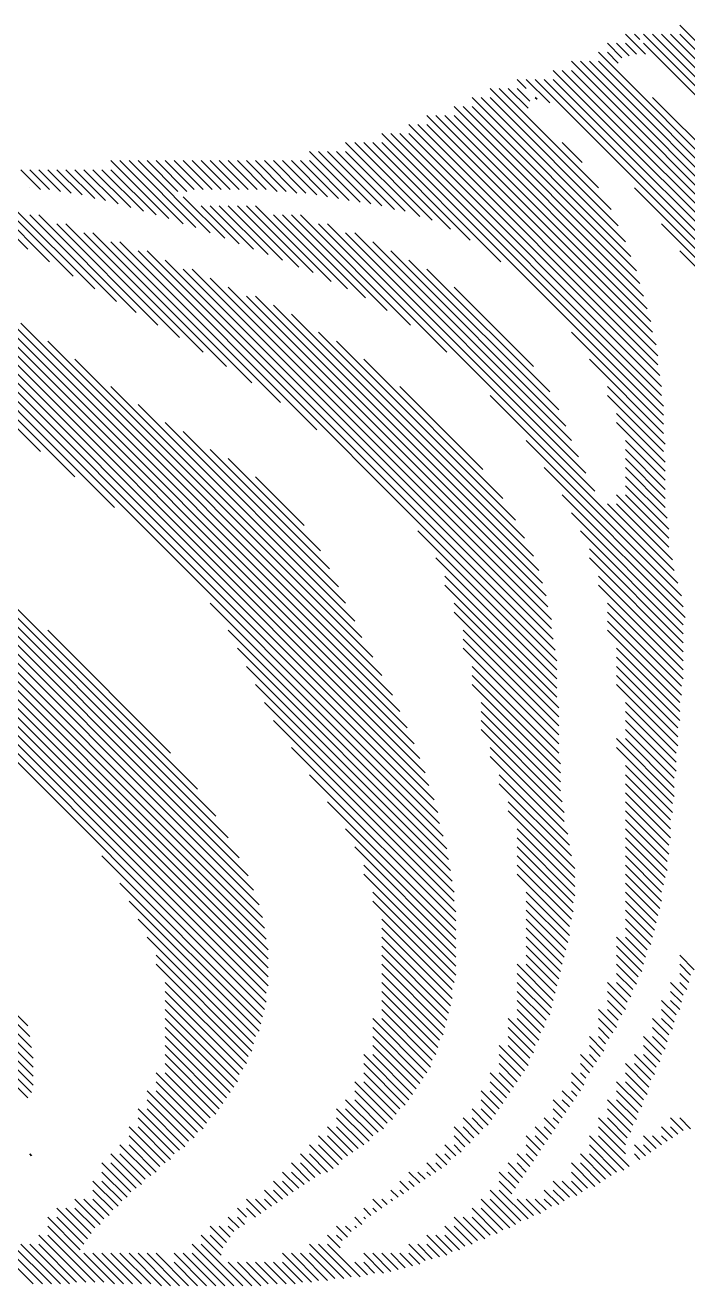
# Model space of a CAD drawing. Header units: inches. Extents: x 855 to 2282, y 843 to 2081.
# Drawn here: x 1371.8 to 1630.7, y 1323.8 to 1816.3 of the extents above; entities that cross this region are included whole.
import ezdxf

# ---------------------------------------------------------------- set-up
doc = ezdxf.new("R2010")
doc.units = ezdxf.units.IN
doc.header["$MEASUREMENT"] = 0
doc.layers.add('Layer 1', color=7, linetype='Continuous')

# ---------------------------------------------------------------- blocks, each defined once
blk = doc.blocks.new('block 4')
at = {"layer": 'Layer 1', "color": 7, "lineweight": 35}
for points in [[(1606.37, 1812.75), (1614.13, 1804.99)], [(1609.9, 1812.75), (1612.02, 1810.63)], [(1613.43, 1812.75), (1719.26, 1706.92)], [(1616.96, 1812.75), (1718.56, 1711.15)], [(1620.48, 1812.75), (1717.85, 1715.38)], [(1624.01, 1812.75), (1716.44, 1720.32)], [(1627.54, 1816.28), (1710.8, 1733.02)], [(1627.54, 1812.75), (1713.62, 1726.67)], [(1599.32, 1809.22), (1604.96, 1803.58)], [(1602.85, 1809.22), (1607.78, 1804.28)], [(1606.37, 1809.22), (1610.61, 1804.99)], [(1613.43, 1809.22), (1719.97, 1702.68)], [(1595.79, 1805.69), (1648.71, 1752.78)], [(1599.32, 1805.69), (1603.55, 1801.46)], [(1578.15, 1798.64), (1663.52, 1713.27)], [(1581.68, 1798.64), (1662.11, 1718.2)], [(1585.21, 1802.17), (1659.29, 1728.08)], [(1585.21, 1798.64), (1660.7, 1723.14)], [(1588.73, 1802.17), (1657.88, 1733.02)], [(1592.26, 1802.17), (1655.76, 1738.67)], [(1595.79, 1802.17), (1652.94, 1745.02)], [(1564.04, 1795.11), (1567.57, 1791.58)], [(1567.57, 1795.11), (1576.74, 1785.94)], [(1571.1, 1795.11), (1667.05, 1699.15)], [(1574.62, 1795.11), (1665.64, 1704.09)], [(1578.15, 1795.11), (1664.93, 1708.33)], [(1546.4, 1788.05), (1608.49, 1725.97)], [(1549.93, 1788.05), (1606.37, 1731.61)], [(1553.46, 1791.58), (1600.73, 1744.31)], [(1553.46, 1788.05), (1603.55, 1737.96)], [(1556.98, 1791.58), (1595.79, 1752.78)], [(1560.51, 1791.58), (1568.27, 1783.82)], [(1564.04, 1791.58), (1568.98, 1786.64)], [(1571.1, 1788.05), (1571.8, 1787.35)], [(1616.96, 1788.05), (1641.65, 1763.36)], [(1539.35, 1784.53), (1613.43, 1710.44)], [(1542.87, 1784.53), (1612.02, 1715.38)], [(1546.4, 1784.53), (1610.61, 1720.32)], [(1528.76, 1781), (1618.37, 1691.39)], [(1532.29, 1781), (1616.96, 1696.33)], [(1535.82, 1781), (1616.25, 1700.57)], [(1539.35, 1781), (1614.84, 1705.5)], [(1250.07, 1777.47), (1377.77, 1649.77)], [(1253.6, 1777.47), (1391.18, 1639.89)], [(1257.12, 1777.47), (1406.7, 1627.89)], [(1260.65, 1777.47), (1533.7, 1504.42)], [(1267.71, 1773.94), (1533, 1508.65)], [(1271.23, 1773.94), (1531.58, 1513.59)], [(1511.12, 1773.94), (1621.19, 1663.88)], [(1514.65, 1773.94), (1621.19, 1667.4)], [(1518.18, 1773.94), (1620.48, 1671.64)], [(1521.71, 1777.47), (1619.78, 1679.4)], [(1521.71, 1773.94), (1620.48, 1675.17)], [(1525.23, 1777.47), (1619.07, 1683.63)], [(1528.76, 1777.47), (1619.07, 1687.16)], [(1497.01, 1770.42), (1525.94, 1741.49)], [(1500.54, 1770.42), (1530.88, 1740.08)], [(1504.07, 1770.42), (1537.93, 1736.55)], [(1507.6, 1770.42), (1545.7, 1732.32)], [(1511.12, 1770.42), (1557.69, 1723.85)], [(1581.68, 1770.42), (1589.44, 1762.65)], [(1285.35, 1763.36), (1529.47, 1519.24)], [(1338.26, 1763.36), (1372.83, 1728.79)], [(1341.79, 1763.36), (1381.3, 1723.85)], [(1405.29, 1763.36), (1427.87, 1740.78)], [(1408.82, 1763.36), (1433.51, 1738.67)], [(1412.35, 1763.36), (1438.45, 1737.25)], [(1415.87, 1763.36), (1444.1, 1735.14)], [(1419.4, 1763.36), (1431.4, 1751.37)], [(1422.93, 1763.36), (1434.92, 1751.37)], [(1426.46, 1763.36), (1437.75, 1752.07)], [(1429.98, 1763.36), (1441.27, 1752.07)], [(1433.51, 1763.36), (1444.8, 1752.07)], [(1437.04, 1763.36), (1448.33, 1752.07)], [(1440.57, 1763.36), (1451.86, 1752.07)], [(1444.1, 1763.36), (1455.38, 1752.07)], [(1447.62, 1763.36), (1458.91, 1752.07)], [(1451.15, 1763.36), (1462.44, 1752.07)], [(1454.68, 1763.36), (1465.97, 1752.07)], [(1458.21, 1763.36), (1470.2, 1751.37)], [(1461.73, 1763.36), (1473.73, 1751.37)], [(1465.26, 1763.36), (1477.96, 1750.66)], [(1468.79, 1763.36), (1481.49, 1750.66)], [(1472.32, 1763.36), (1485.72, 1749.95)], [(1475.85, 1763.36), (1489.96, 1749.25)], [(1479.37, 1763.36), (1494.19, 1748.54)], [(1482.9, 1766.89), (1502.66, 1747.13)], [(1482.9, 1763.36), (1498.42, 1747.84)], [(1486.43, 1766.89), (1506.89, 1746.43)], [(1489.96, 1766.89), (1511.12, 1745.72)], [(1493.48, 1766.89), (1516.06, 1744.31)], [(1497.01, 1766.89), (1520.3, 1743.6)], [(1370.01, 1759.83), (1377.77, 1752.07)], [(1373.54, 1759.83), (1381.3, 1752.07)], [(1377.07, 1759.83), (1385.53, 1751.37)], [(1380.6, 1759.83), (1389.77, 1750.66)], [(1384.12, 1759.83), (1394, 1749.95)], [(1387.65, 1759.83), (1398.94, 1748.54)], [(1391.18, 1759.83), (1403.17, 1747.84)], [(1394.71, 1759.83), (1408.11, 1746.43)], [(1398.23, 1759.83), (1413.05, 1745.02)], [(1401.76, 1759.83), (1417.99, 1743.6)], [(1405.29, 1759.83), (1422.93, 1742.19)], [(1302.98, 1749.25), (1528.06, 1524.18)], [(1359.43, 1749.25), (1390.47, 1718.2)], [(1373.54, 1752.78), (1373.54, 1752.78)], [(1433.51, 1749.25), (1449.74, 1733.02)], [(1609.9, 1752.78), (1667.76, 1694.92)], [(1366.48, 1745.72), (1398.94, 1713.27)], [(1440.57, 1745.72), (1455.38, 1730.9)], [(1444.1, 1745.72), (1461.03, 1728.79)], [(1447.62, 1745.72), (1466.67, 1726.67)], [(1451.15, 1745.72), (1472.32, 1724.55)], [(1454.68, 1745.72), (1478.67, 1721.73)], [(1458.21, 1745.72), (1484.31, 1719.62)], [(1461.73, 1745.72), (1491.37, 1716.09)], [(1161.87, 1738.67), (1465.97, 1434.57)], [(1165.4, 1738.67), (1465.97, 1438.1)], [(1168.93, 1738.67), (1466.67, 1440.92)], [(1172.46, 1738.67), (1466.67, 1444.45)], [(1175.98, 1738.67), (1466.67, 1447.98)], [(1179.51, 1738.67), (1466.67, 1451.5)], [(1183.04, 1738.67), (1466.67, 1455.03)], [(1186.57, 1738.67), (1465.97, 1459.27)], [(1190.1, 1738.67), (1465.26, 1463.5)], [(1193.62, 1738.67), (1464.56, 1467.73)], [(1197.15, 1738.67), (1463.15, 1472.67)], [(1200.68, 1738.67), (1461.03, 1478.32)], [(1373.54, 1742.19), (1407.41, 1708.33)], [(1377.07, 1742.19), (1415.17, 1704.09)], [(1384.12, 1738.67), (1423.63, 1699.15)], [(1387.65, 1738.67), (1432.1, 1694.22)], [(1468.79, 1742.19), (1497.72, 1713.27)], [(1472.32, 1742.19), (1504.77, 1709.74)], [(1475.85, 1742.19), (1513.24, 1704.8)], [(1479.37, 1742.19), (1522.41, 1699.15)], [(1486.43, 1738.67), (1536.52, 1688.57)], [(1489.96, 1738.67), (1594.38, 1634.24)], [(1620.48, 1738.67), (1668.46, 1690.69)], [(1207.73, 1735.14), (1458.91, 1483.96)], [(1211.26, 1735.14), (1455.38, 1491.02)], [(1214.79, 1735.14), (1451.15, 1498.78)], [(1320.62, 1735.14), (1525.94, 1529.82)], [(1394.71, 1735.14), (1441.27, 1688.57)], [(1398.23, 1735.14), (1450.45, 1682.93)], [(1497.01, 1735.14), (1590.85, 1641.3)], [(1500.54, 1735.14), (1588.03, 1647.65)], [(1405.29, 1731.61), (1460.32, 1676.58)], [(1408.82, 1731.61), (1471.61, 1668.82)], [(1507.6, 1731.61), (1585.21, 1654)], [(1334.73, 1724.55), (1523.82, 1535.47)], [(1415.87, 1728.08), (1485.72, 1658.23)], [(1419.4, 1728.08), (1579.56, 1567.92)], [(1426.46, 1724.55), (1578.86, 1572.15)], [(1514.65, 1728.08), (1583.09, 1659.64)], [(1521.71, 1724.55), (1580.27, 1665.99)], [(1627.54, 1728.08), (1669.17, 1686.45)], [(1433.51, 1721.03), (1578.15, 1576.39)], [(1437.04, 1721.03), (1577.45, 1580.62)], [(1528.76, 1721.03), (1576.74, 1673.05)], [(1345.32, 1717.5), (1521, 1541.82)], [(1444.1, 1717.5), (1577.45, 1584.15)], [(1451.15, 1713.97), (1576.03, 1589.09)], [(1539.35, 1713.97), (1570.39, 1682.93)], [(1458.21, 1710.44), (1575.33, 1593.32)], [(1461.73, 1710.44), (1573.92, 1598.26)], [(1359.43, 1706.92), (1518.18, 1548.17)], [(1468.79, 1706.92), (1572.51, 1603.2)], [(1370.01, 1699.86), (1515.36, 1554.52)], [(1475.85, 1703.39), (1570.39, 1608.84)], [(1486.43, 1696.33), (1566.86, 1615.9)], [(1585.21, 1696.33), (1621.19, 1660.35)], [(1380.6, 1692.8), (1511.12, 1562.28)], [(1493.48, 1692.8), (1563.33, 1622.95)], [(1391.18, 1685.75), (1507.6, 1569.33)], [(1504.07, 1685.75), (1558.4, 1631.42)], [(1592.26, 1685.75), (1621.19, 1656.82)], [(1405.29, 1675.17), (1503.36, 1577.09)], [(1518.18, 1675.17), (1550.63, 1642.71)], [(1599.32, 1675.17), (1621.9, 1652.59)], [(1553.46, 1671.64), (1626.83, 1598.26)], [(1599.32, 1671.64), (1621.19, 1649.77)], [(1415.87, 1668.11), (1500.54, 1583.44)], [(1602.85, 1664.58), (1621.9, 1645.53)], [(1426.46, 1661.05), (1497.01, 1590.5)], [(1602.85, 1661.05), (1621.9, 1642)], [(1433.51, 1657.53), (1494.19, 1596.85)], [(1444.1, 1650.47), (1490.66, 1603.9)], [(1567.57, 1654), (1628.25, 1593.32)], [(1606.37, 1654), (1621.9, 1638.48)], [(1606.37, 1650.47), (1621.9, 1634.95)], [(1451.15, 1646.94), (1487.13, 1610.96)], [(1606.37, 1646.94), (1621.9, 1631.42)], [(1574.62, 1643.42), (1628.95, 1589.09)], [(1606.37, 1643.42), (1621.9, 1627.89)], [(1461.73, 1639.89), (1480.78, 1620.84)], [(1606.37, 1639.89), (1622.6, 1623.66)], [(1606.37, 1636.36), (1623.31, 1619.43)], [(1581.68, 1632.83), (1629.66, 1584.85)], [(1602.85, 1632.83), (1623.31, 1612.37)], [(1606.37, 1632.83), (1623.31, 1615.9)], [(1585.21, 1625.78), (1628.95, 1582.03)], [(1599.32, 1629.3), (1625.42, 1603.2)], [(1602.85, 1629.3), (1624.72, 1607.43)], [(1525.23, 1618.72), (1579.56, 1564.39)], [(1588.73, 1618.72), (1628.95, 1578.5)], [(1154.82, 1615.19), (1372.83, 1397.18)], [(1161.87, 1611.67), (1374.25, 1399.29)], [(1592.26, 1611.67), (1628.95, 1574.98)], [(1532.29, 1608.14), (1579.56, 1560.87)], [(1592.26, 1608.14), (1628.95, 1571.45)], [(1172.46, 1604.61), (1374.95, 1402.12)], [(1179.51, 1601.08), (1374.95, 1405.64)], [(1348.85, 1604.61), (1446.21, 1507.24)], [(1535.82, 1601.08), (1579.56, 1557.34)], [(1595.79, 1601.08), (1628.95, 1567.92)], [(1535.82, 1597.55), (1579.56, 1553.81)], [(1595.79, 1597.55), (1628.95, 1564.39)], [(1190.1, 1594.03), (1374.95, 1409.17)], [(1362.96, 1594.03), (1439.16, 1517.83)], [(1197.15, 1590.5), (1374.95, 1412.7)], [(1444.1, 1590.5), (1535.11, 1499.48)], [(1539.35, 1590.5), (1580.27, 1549.58)], [(1539.35, 1586.97), (1580.27, 1546.05)], [(1599.32, 1590.5), (1628.95, 1560.87)], [(1599.32, 1586.97), (1628.25, 1558.04)], [(1207.73, 1583.44), (1374.25, 1416.93)], [(1599.32, 1583.44), (1628.25, 1554.52)], [(1218.32, 1576.39), (1373.54, 1421.17)], [(1380.6, 1579.92), (1428.57, 1531.94)], [(1451.15, 1579.92), (1536.52, 1494.54)], [(1542.87, 1579.92), (1580.27, 1542.52)], [(1542.87, 1576.39), (1580.27, 1538.99)], [(1599.32, 1579.92), (1627.54, 1551.69)], [(1454.68, 1572.86), (1537.23, 1490.31)], [(1542.87, 1572.86), (1580.27, 1535.47)], [(1602.85, 1572.86), (1627.54, 1548.17)], [(1228.9, 1569.33), (1372.83, 1425.4)], [(1602.85, 1569.33), (1627.54, 1544.64)], [(1458.21, 1565.8), (1537.93, 1486.08)], [(1546.4, 1565.8), (1580.27, 1531.94)], [(1546.4, 1562.28), (1580.97, 1527.7)], [(1602.85, 1565.8), (1626.83, 1541.82)], [(1602.85, 1562.28), (1626.83, 1538.29)], [(1461.73, 1558.75), (1538.64, 1481.84)], [(1546.4, 1558.75), (1580.97, 1524.18)], [(1602.85, 1558.75), (1626.83, 1534.76)], [(1345.32, 1551.69), (1465.26, 1431.75)], [(1465.26, 1551.69), (1539.35, 1477.61)], [(1549.93, 1551.69), (1580.97, 1520.65)], [(1606.37, 1551.69), (1626.13, 1531.94)], [(1549.93, 1548.17), (1580.97, 1517.12)], [(1606.37, 1548.17), (1626.13, 1528.41)], [(1468.79, 1544.64), (1539.35, 1474.08)], [(1549.93, 1544.64), (1581.68, 1512.89)], [(1606.37, 1544.64), (1626.13, 1524.88)], [(1549.93, 1541.11), (1582.38, 1508.65)], [(1602.85, 1537.58), (1625.42, 1515)], [(1606.37, 1541.11), (1625.42, 1522.06)], [(1606.37, 1537.58), (1625.42, 1518.53)], [(1475.85, 1534.05), (1540.05, 1469.85)], [(1553.46, 1534.05), (1582.38, 1505.13)], [(1602.85, 1534.05), (1624.72, 1512.18)], [(1553.46, 1530.53), (1583.8, 1500.19)], [(1606.37, 1527), (1624.72, 1508.65)], [(1482.9, 1523.47), (1540.05, 1466.32)], [(1556.98, 1523.47), (1584.5, 1495.95)], [(1606.37, 1523.47), (1624.01, 1505.83)], [(1556.98, 1519.94), (1585.21, 1491.72)], [(1606.37, 1519.94), (1624.01, 1502.3)], [(1489.96, 1512.89), (1540.05, 1462.79)], [(1560.51, 1512.89), (1586.62, 1486.78)], [(1606.37, 1516.42), (1624.01, 1498.78)], [(1606.37, 1512.89), (1623.31, 1495.95)], [(1560.51, 1509.36), (1586.62, 1483.25)], [(1606.37, 1509.36), (1623.31, 1492.43)], [(1497.01, 1502.3), (1540.05, 1459.27)], [(1564.04, 1502.3), (1586.62, 1479.73)], [(1606.37, 1505.83), (1622.6, 1489.6)], [(1606.37, 1502.3), (1622.6, 1486.08)], [(1564.04, 1498.78), (1586.62, 1476.2)], [(1606.37, 1498.78), (1621.9, 1483.25)], [(1500.54, 1495.25), (1540.05, 1455.74)], [(1564.04, 1495.25), (1585.91, 1473.38)], [(1606.37, 1495.25), (1621.19, 1480.43)], [(1401.76, 1491.72), (1464.56, 1428.93)], [(1504.07, 1488.19), (1540.05, 1452.21)], [(1564.04, 1491.72), (1585.91, 1469.85)], [(1564.04, 1488.19), (1585.21, 1467.03)], [(1606.37, 1491.72), (1620.48, 1477.61)], [(1606.37, 1488.19), (1620.48, 1474.08)], [(1504.07, 1484.67), (1540.05, 1448.68)], [(1564.04, 1484.67), (1584.5, 1464.2)], [(1606.37, 1484.67), (1619.78, 1471.26)], [(1408.82, 1481.14), (1463.85, 1426.1)], [(1507.6, 1477.61), (1540.05, 1445.15)], [(1567.57, 1477.61), (1584.5, 1460.68)], [(1606.37, 1481.14), (1619.07, 1468.44)], [(1606.37, 1477.61), (1618.37, 1465.62)], [(1412.35, 1474.08), (1463.15, 1423.28)], [(1507.6, 1474.08), (1539.35, 1442.33)], [(1567.57, 1474.08), (1583.8, 1457.85)], [(1606.37, 1474.08), (1617.66, 1462.79)], [(1567.57, 1470.55), (1583.09, 1455.03)], [(1606.37, 1470.55), (1616.96, 1459.97)], [(1415.87, 1467.03), (1461.73, 1421.17)], [(1511.12, 1467.03), (1538.64, 1439.51)], [(1511.12, 1463.5), (1538.64, 1435.98)], [(1567.57, 1467.03), (1582.38, 1452.21)], [(1567.57, 1463.5), (1581.68, 1449.39)], [(1606.37, 1467.03), (1616.25, 1457.15)], [(1606.37, 1463.5), (1614.84, 1455.03)], [(1419.4, 1459.97), (1461.03, 1418.34)], [(1511.12, 1459.97), (1537.93, 1433.16)], [(1567.57, 1459.97), (1580.97, 1446.57)], [(1602.85, 1459.97), (1613.43, 1449.39)], [(1606.37, 1459.97), (1614.13, 1452.21)], [(1422.93, 1452.92), (1460.32, 1415.52)], [(1511.12, 1456.44), (1537.23, 1430.34)], [(1511.12, 1452.92), (1536.52, 1427.52)], [(1567.57, 1456.44), (1580.27, 1443.74)], [(1567.57, 1452.92), (1579.56, 1440.92)], [(1602.85, 1456.44), (1612.72, 1446.57)], [(1602.85, 1452.92), (1611.31, 1444.45)], [(1627.54, 1452.92), (1633.18, 1447.27)], [(1422.93, 1449.39), (1458.91, 1413.4)], [(1511.12, 1449.39), (1535.82, 1424.69)], [(1564.04, 1449.39), (1578.15, 1435.28)], [(1567.57, 1449.39), (1578.86, 1438.1)], [(1602.85, 1449.39), (1610.61, 1441.63)], [(1627.54, 1449.39), (1631.77, 1445.15)], [(1511.12, 1445.86), (1535.11, 1421.87)], [(1564.04, 1445.86), (1577.45, 1432.45)], [(1602.85, 1445.86), (1609.2, 1439.51)], [(1627.54, 1445.86), (1631.07, 1442.33)], [(1426.46, 1442.33), (1458.21, 1410.58)], [(1426.46, 1438.8), (1456.8, 1408.47)], [(1511.12, 1442.33), (1533.7, 1419.75)], [(1511.12, 1438.8), (1533, 1416.93)], [(1564.04, 1442.33), (1576.74, 1429.63)], [(1564.04, 1438.8), (1575.33, 1427.52)], [(1599.32, 1442.33), (1607.08, 1434.57)], [(1599.32, 1438.8), (1606.37, 1431.75)], [(1602.85, 1442.33), (1608.49, 1436.69)], [(1624.01, 1442.33), (1628.95, 1437.39)], [(1624.01, 1438.8), (1628.25, 1434.57)], [(1627.54, 1442.33), (1630.36, 1439.51)], [(1426.46, 1435.28), (1455.38, 1406.35)], [(1511.12, 1435.28), (1532.29, 1414.11)], [(1564.04, 1435.28), (1574.62, 1424.69)], [(1599.32, 1435.28), (1604.96, 1429.63)], [(1620.48, 1435.28), (1626.13, 1429.63)], [(1624.01, 1435.28), (1627.54, 1431.75)], [(1426.46, 1431.75), (1454.68, 1403.53)], [(1426.46, 1428.22), (1453.27, 1401.41)], [(1507.6, 1428.22), (1528.76, 1407.05)], [(1511.12, 1431.75), (1530.88, 1411.99)], [(1511.12, 1428.22), (1530.17, 1409.17)], [(1560.51, 1428.22), (1571.1, 1417.64)], [(1564.04, 1431.75), (1573.21, 1422.58)], [(1564.04, 1428.22), (1572.51, 1419.75)], [(1595.79, 1431.75), (1602.85, 1424.69)], [(1595.79, 1428.22), (1601.43, 1422.58)], [(1599.32, 1431.75), (1603.55, 1427.52)], [(1616.96, 1428.22), (1623.31, 1421.87)], [(1620.48, 1431.75), (1625.42, 1426.81)], [(1620.48, 1428.22), (1624.72, 1423.99)], [(1426.46, 1424.69), (1451.86, 1399.29)], [(1507.6, 1424.69), (1527.35, 1404.94)], [(1560.51, 1424.69), (1570.39, 1414.82)], [(1595.79, 1424.69), (1600.02, 1420.46)], [(1616.96, 1424.69), (1622.6, 1419.05)], [(1426.46, 1421.17), (1450.45, 1397.18)], [(1507.6, 1421.17), (1525.94, 1402.82)], [(1560.51, 1421.17), (1568.98, 1412.7)], [(1592.26, 1421.17), (1597.91, 1415.52)], [(1595.79, 1421.17), (1598.61, 1418.34)], [(1613.43, 1421.17), (1620.48, 1414.11)], [(1616.96, 1421.17), (1621.9, 1416.23)], [(1426.46, 1417.64), (1449.03, 1395.06)], [(1426.46, 1414.11), (1447.62, 1392.94)], [(1504.07, 1414.11), (1521.71, 1396.47)], [(1507.6, 1417.64), (1524.53, 1400.7)], [(1507.6, 1414.11), (1523.12, 1398.59)], [(1556.98, 1417.64), (1566.86, 1407.76)], [(1556.98, 1414.11), (1565.45, 1405.64)], [(1560.51, 1417.64), (1568.27, 1409.88)], [(1588.73, 1414.11), (1593.67, 1409.17)], [(1592.26, 1417.64), (1596.5, 1413.4)], [(1592.26, 1414.11), (1595.08, 1411.29)], [(1609.9, 1414.11), (1617.66, 1406.35)], [(1613.43, 1417.64), (1619.78, 1411.29)], [(1613.43, 1414.11), (1618.37, 1409.17)], [(1426.46, 1410.58), (1446.21, 1390.83)], [(1504.07, 1410.58), (1520.3, 1394.35)], [(1556.98, 1410.58), (1564.04, 1403.53)], [(1588.73, 1410.58), (1592.26, 1407.05)], [(1606.37, 1410.58), (1615.55, 1401.41)], [(1609.9, 1410.58), (1616.25, 1404.23)], [(1422.93, 1407.05), (1442.68, 1387.3)], [(1426.46, 1407.05), (1444.1, 1389.42)], [(1504.07, 1407.05), (1518.18, 1392.94)], [(1553.46, 1407.05), (1561.22, 1399.29)], [(1556.98, 1407.05), (1562.63, 1401.41)], [(1585.21, 1407.05), (1590.15, 1402.12)], [(1588.73, 1407.05), (1590.85, 1404.94)], [(1606.37, 1407.05), (1614.84, 1398.59)], [(1419.4, 1400), (1437.75, 1381.65)], [(1422.93, 1403.53), (1441.27, 1385.18)], [(1422.93, 1400), (1439.16, 1383.77)], [(1500.54, 1403.53), (1515.36, 1388.71)], [(1500.54, 1400), (1513.24, 1387.3)], [(1504.07, 1403.53), (1516.77, 1390.83)], [(1549.93, 1400), (1556.98, 1392.94)], [(1553.46, 1403.53), (1559.81, 1397.18)], [(1553.46, 1400), (1558.4, 1395.06)], [(1581.68, 1400), (1585.91, 1395.77)], [(1585.21, 1403.53), (1588.73, 1400)], [(1585.21, 1400), (1587.32, 1397.88)], [(1602.85, 1403.53), (1612.72, 1393.65)], [(1602.85, 1400), (1611.31, 1391.53)], [(1606.37, 1403.53), (1613.43, 1396.47)], [(1419.4, 1396.47), (1435.63, 1380.24)], [(1497.01, 1396.47), (1509.71, 1383.77)], [(1500.54, 1396.47), (1511.83, 1385.18)], [(1549.93, 1396.47), (1555.57, 1390.83)], [(1578.15, 1396.47), (1583.09, 1391.53)], [(1581.68, 1396.47), (1584.5, 1393.65)], [(1599.32, 1396.47), (1609.2, 1386.59)], [(1602.85, 1396.47), (1610.61, 1388.71)], [(1415.87, 1392.94), (1432.1, 1376.72)], [(1415.87, 1389.42), (1429.98, 1375.3)], [(1419.4, 1392.94), (1434.22, 1378.13)], [(1493.48, 1392.94), (1506.18, 1380.24)], [(1493.48, 1389.42), (1504.07, 1378.83)], [(1497.01, 1392.94), (1507.6, 1382.36)], [(1542.87, 1389.42), (1549.22, 1383.07)], [(1546.4, 1392.94), (1552.75, 1386.59)], [(1546.4, 1389.42), (1550.63, 1385.18)], [(1549.93, 1392.94), (1554.16, 1388.71)], [(1574.62, 1389.42), (1578.86, 1385.18)], [(1578.15, 1392.94), (1581.68, 1389.42)], [(1578.15, 1389.42), (1580.27, 1387.3)], [(1595.79, 1389.42), (1606.37, 1378.83)], [(1599.32, 1392.94), (1608.49, 1383.77)], [(1599.32, 1389.42), (1607.08, 1381.65)], [(1624.01, 1389.42), (1628.95, 1384.48)], [(1627.54, 1389.42), (1631.77, 1385.18)], [(1412.35, 1385.89), (1426.46, 1371.78)], [(1415.87, 1385.89), (1428.57, 1373.19)], [(1489.96, 1385.89), (1499.83, 1376.01)], [(1493.48, 1385.89), (1501.95, 1377.42)], [(1539.35, 1385.89), (1545.7, 1379.54)], [(1542.87, 1385.89), (1547.11, 1381.65)], [(1571.1, 1385.89), (1576.03, 1380.95)], [(1574.62, 1385.89), (1577.45, 1383.07)], [(1595.79, 1385.89), (1606.37, 1375.3)], [(1620.48, 1385.89), (1624.72, 1381.65)], [(1624.01, 1385.89), (1626.83, 1383.07)], [(1412.35, 1382.36), (1424.34, 1370.37)], [(1486.43, 1382.36), (1495.6, 1373.19)], [(1489.96, 1382.36), (1497.72, 1374.6)], [(1539.35, 1382.36), (1543.58, 1378.13)], [(1567.57, 1382.36), (1573.21, 1376.72)], [(1571.1, 1382.36), (1574.62, 1378.83)], [(1592.26, 1382.36), (1605.67, 1368.95)], [(1595.79, 1382.36), (1607.78, 1370.37)], [(1613.43, 1382.36), (1618.37, 1377.42)], [(1616.96, 1382.36), (1620.48, 1378.83)], [(1620.48, 1382.36), (1622.6, 1380.24)], [(1373.54, 1375.3), (1374.25, 1374.6)], [(1405.29, 1375.3), (1417.28, 1363.31)], [(1408.82, 1378.83), (1420.81, 1366.84)], [(1408.82, 1375.3), (1418.7, 1365.43)], [(1412.35, 1378.83), (1422.93, 1368.25)], [(1479.37, 1375.3), (1487.13, 1367.54)], [(1482.9, 1378.83), (1492.07, 1369.66)], [(1482.9, 1375.3), (1489.96, 1368.25)], [(1486.43, 1378.83), (1494.19, 1371.07)], [(1532.29, 1375.3), (1536.52, 1371.07)], [(1535.82, 1378.83), (1540.05, 1374.6)], [(1535.82, 1375.3), (1537.93, 1373.19)], [(1539.35, 1378.83), (1542.17, 1376.01)], [(1564.04, 1375.3), (1568.98, 1370.37)], [(1567.57, 1378.83), (1571.8, 1374.6)], [(1567.57, 1375.3), (1570.39, 1372.48)], [(1588.73, 1375.3), (1598.61, 1365.43)], [(1592.26, 1378.83), (1602.85, 1368.25)], [(1592.26, 1375.3), (1600.73, 1366.84)], [(1609.9, 1378.83), (1614.13, 1374.6)], [(1609.9, 1375.3), (1612.02, 1373.19)], [(1613.43, 1378.83), (1616.25, 1376.01)], [(1401.76, 1371.78), (1413.05, 1360.49)], [(1405.29, 1371.78), (1415.17, 1361.9)], [(1475.85, 1371.78), (1482.9, 1364.72)], [(1479.37, 1371.78), (1485.02, 1366.13)], [(1528.76, 1371.78), (1532.29, 1368.25)], [(1532.29, 1371.78), (1534.41, 1369.66)], [(1560.51, 1371.78), (1566.16, 1366.13)], [(1564.04, 1371.78), (1567.57, 1368.25)], [(1585.21, 1371.78), (1594.38, 1362.6)], [(1588.73, 1371.78), (1596.5, 1364.02)], [(1398.23, 1364.72), (1408.11, 1354.84)], [(1401.76, 1368.25), (1411.64, 1358.37)], [(1401.76, 1364.72), (1409.52, 1356.96)], [(1468.79, 1364.72), (1474.43, 1359.08)], [(1472.32, 1368.25), (1478.67, 1361.9)], [(1472.32, 1364.72), (1476.55, 1360.49)], [(1475.85, 1368.25), (1480.78, 1363.31)], [(1518.18, 1364.72), (1521.71, 1361.19)], [(1521.71, 1368.25), (1525.94, 1364.02)], [(1521.71, 1364.72), (1523.82, 1362.6)], [(1525.23, 1368.25), (1528.06, 1365.43)], [(1528.76, 1368.25), (1530.17, 1366.84)], [(1556.98, 1368.25), (1563.33, 1361.9)], [(1556.98, 1364.72), (1561.92, 1359.78)], [(1560.51, 1368.25), (1564.75, 1364.02)], [(1578.15, 1364.72), (1584.5, 1358.37)], [(1581.68, 1364.72), (1587.32, 1359.08)], [(1585.21, 1368.25), (1591.56, 1361.9)], [(1585.21, 1364.72), (1589.44, 1360.49)], [(1398.23, 1361.19), (1406, 1353.43)], [(1465.26, 1361.19), (1470.2, 1356.25)], [(1468.79, 1361.19), (1472.32, 1357.67)], [(1514.65, 1361.19), (1517.47, 1358.37)], [(1518.18, 1361.19), (1519.59, 1359.78)], [(1553.46, 1361.19), (1565.45, 1349.2)], [(1556.98, 1361.19), (1568.27, 1349.9)], [(1574.62, 1361.19), (1580.27, 1355.55)], [(1578.15, 1361.19), (1582.38, 1356.96)], [(1391.18, 1357.67), (1401.06, 1347.79)], [(1394.71, 1357.67), (1402.47, 1349.9)], [(1398.23, 1357.67), (1404.58, 1351.32)], [(1458.21, 1357.67), (1463.85, 1352.02)], [(1461.73, 1357.67), (1465.97, 1353.43)], [(1465.26, 1357.67), (1468.08, 1354.84)], [(1507.6, 1357.67), (1511.12, 1354.14)], [(1511.12, 1357.67), (1513.24, 1355.55)], [(1514.65, 1357.67), (1515.36, 1356.96)], [(1549.93, 1357.67), (1561.22, 1346.38)], [(1553.46, 1357.67), (1563.33, 1347.79)], [(1564.04, 1357.67), (1570.39, 1351.32)], [(1567.57, 1357.67), (1573.21, 1352.02)], [(1571.1, 1357.67), (1575.33, 1353.43)], [(1574.62, 1357.67), (1577.45, 1354.84)], [(1380.6, 1350.61), (1393.3, 1337.91)], [(1384.12, 1354.14), (1396.12, 1342.14)], [(1384.12, 1350.61), (1394.71, 1340.03)], [(1387.65, 1354.14), (1397.53, 1344.26)], [(1391.18, 1354.14), (1398.94, 1346.38)], [(1451.15, 1350.61), (1455.38, 1346.38)], [(1454.68, 1354.14), (1458.21, 1350.61)], [(1454.68, 1350.61), (1457.5, 1347.79)], [(1458.21, 1354.14), (1461.73, 1350.61)], [(1500.54, 1350.61), (1503.36, 1347.79)], [(1504.07, 1354.14), (1506.89, 1351.32)], [(1504.07, 1350.61), (1504.77, 1349.9)], [(1507.6, 1354.14), (1509.01, 1352.73)], [(1539.35, 1350.61), (1548.52, 1341.44)], [(1542.87, 1350.61), (1551.34, 1342.14)], [(1546.4, 1354.14), (1556.28, 1344.26)], [(1546.4, 1350.61), (1553.46, 1343.55)], [(1549.93, 1354.14), (1558.4, 1345.67)], [(1380.6, 1347.08), (1402.47, 1325.21)], [(1444.1, 1347.08), (1450.45, 1340.73)], [(1447.62, 1347.08), (1451.86, 1342.85)], [(1451.15, 1347.08), (1453.27, 1344.97)], [(1493.48, 1347.08), (1497.72, 1342.85)], [(1497.01, 1347.08), (1499.13, 1344.97)], [(1500.54, 1347.08), (1501.25, 1346.38)], [(1535.82, 1347.08), (1543.58, 1339.32)], [(1539.35, 1347.08), (1546.4, 1340.03)], [(1355.9, 1343.55), (1374.95, 1324.5)], [(1359.43, 1343.55), (1378.48, 1324.5)], [(1366.48, 1340.03), (1382.01, 1324.5)], [(1370.01, 1340.03), (1385.53, 1324.5)], [(1373.54, 1340.03), (1389.06, 1324.5)], [(1377.07, 1343.55), (1395.41, 1325.21)], [(1377.07, 1340.03), (1391.88, 1325.21)], [(1380.6, 1343.55), (1398.94, 1325.21)], [(1437.04, 1340.03), (1453.27, 1323.8)], [(1440.57, 1343.55), (1448.33, 1335.79)], [(1440.57, 1340.03), (1456.8, 1323.8)], [(1444.1, 1343.55), (1449.03, 1338.62)], [(1482.9, 1340.03), (1496.31, 1326.62)], [(1486.43, 1340.03), (1499.13, 1327.33)], [(1489.96, 1343.55), (1494.9, 1338.62)], [(1489.96, 1340.03), (1502.66, 1327.33)], [(1493.48, 1343.55), (1495.6, 1341.44)], [(1521.71, 1340.03), (1528.06, 1333.68)], [(1525.23, 1340.03), (1530.88, 1334.38)], [(1528.76, 1343.55), (1536.52, 1335.79)], [(1528.76, 1340.03), (1533.7, 1335.09)], [(1532.29, 1343.55), (1538.64, 1337.2)], [(1535.82, 1343.55), (1541.46, 1337.91)], [(1394.71, 1336.5), (1406.7, 1324.5)], [(1398.23, 1336.5), (1410.23, 1324.5)], [(1401.76, 1336.5), (1413.76, 1324.5)], [(1405.29, 1336.5), (1417.28, 1324.5)], [(1408.82, 1336.5), (1420.81, 1324.5)], [(1412.35, 1336.5), (1425.05, 1323.8)], [(1415.87, 1336.5), (1428.57, 1323.8)], [(1419.4, 1336.5), (1432.1, 1323.8)], [(1422.93, 1336.5), (1435.63, 1323.8)], [(1429.98, 1336.5), (1442.68, 1323.8)], [(1433.51, 1336.5), (1446.21, 1323.8)], [(1437.04, 1336.5), (1449.74, 1323.8)], [(1472.32, 1336.5), (1483.61, 1325.21)], [(1475.85, 1336.5), (1486.43, 1325.92)], [(1479.37, 1336.5), (1489.96, 1325.92)], [(1482.9, 1336.5), (1492.78, 1326.62)], [(1504.07, 1336.5), (1511.83, 1328.74)], [(1507.6, 1336.5), (1514.65, 1329.44)], [(1511.12, 1336.5), (1517.47, 1330.15)], [(1514.65, 1336.5), (1520.3, 1330.85)], [(1518.18, 1336.5), (1523.12, 1331.56)], [(1521.71, 1336.5), (1525.94, 1332.27)], [(1429.98, 1332.97), (1439.16, 1323.8)], [(1451.15, 1332.97), (1460.32, 1323.8)], [(1454.68, 1332.97), (1463.85, 1323.8)], [(1458.21, 1332.97), (1466.67, 1324.5)], [(1461.73, 1332.97), (1470.2, 1324.5)], [(1465.26, 1332.97), (1473.73, 1324.5)], [(1468.79, 1332.97), (1477.26, 1324.5)], [(1472.32, 1332.97), (1480.08, 1325.21)], [(1500.54, 1332.97), (1505.48, 1328.03)], [(1504.07, 1332.97), (1508.3, 1328.74)]]:
    blk.add_lwpolyline(points, dxfattribs=at)
blk = doc.blocks.new('block 2')
at = {"layer": 'Layer 1'}
blk.add_blockref('block 4', (0, 0), dxfattribs=at)

msp = doc.modelspace()

# ---------------------------------------------------------------- block references
at = {"layer": 'Layer 1'}
msp.add_blockref('block 2', (0, 0), dxfattribs=at)

doc.saveas('drawing.dxf')
